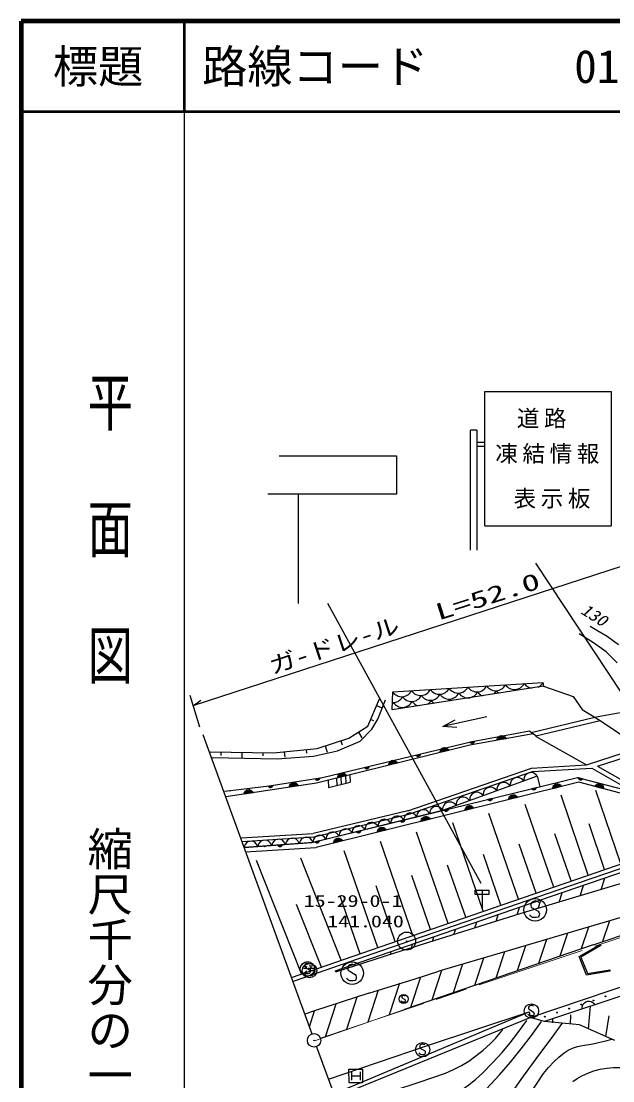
# Model space of a CAD drawing. Units: millimetres, scale not verified. Extents: x 40000 to 680000, y 20000 to 380000.
# Drawn here: x 40000 to 105405, y 262866 to 380000 of the extents above; entities that cross this region are included whole.
import ezdxf
from ezdxf.enums import TextEntityAlignment as Align

# ---------------------------------------------------------------- set-up
doc = ezdxf.new("R2010")
doc.units = ezdxf.units.MM
doc.header["$LTSCALE"] = 1000
doc.linetypes.add('CHAIN', pattern=[18.5, 12, -1.5, 3.5, -1.5])
for name, color, linetype, lineweight in [('M-BGD', 7, 'Continuous', 25), ('M-BMK', 2, 'CHAIN', 13), ('M-TTL', 2, 'Continuous', 140), ('M-TTL-BAND', 7, 'Continuous', 25), ('M-TTL-LINE', 7, 'Continuous', 50)]:
    doc.layers.add(name, color=color, linetype=linetype, lineweight=lineweight)
doc.layers.add('M-BMK-SRVR', color=3, linetype='Continuous')
doc.layers.add('M-TTL-TXT', color=7, linetype='Continuous')
doc.styles.add('@ＭＳ ゴシック', font='')
doc.styles.add('ＭＳ ゴシック', font='')
doc.styles.get('@ＭＳ ゴシック').set_extended_font_data('@MS Gothic')
doc.styles.get('ＭＳ ゴシック').set_extended_font_data('MS Gothic')

# ---------------------------------------------------------------- blocks, each defined once
blk = doc.blocks.new('BUHIN1')
at = {"color": 7, "linetype": 'Continuous', "lineweight": 25}
for radius in [746, 22.5]:
    blk.add_circle((0, 0), radius, dxfattribs=at)
blk = doc.blocks.new('BUHIN2')
at = {"color": 3, "linetype": 'Continuous', "lineweight": 25}
for radius in [995, 30]:
    blk.add_circle((0, 0), radius, dxfattribs=at)
blk = doc.blocks.new('BUHIN15')
at = {"color": 7, "linetype": 'Continuous', "lineweight": 25}
blk.add_lwpolyline([(157, -881), (257, -901), (359, -882), (480, -825), (637, -712), (743, -581), (800, -425), (785, -266), (706, -146), (646, -73), (533, -1), (421, 3), (-361, -76), (-488, -28), (-620, 69), (-698, 198), (-732, 320), (-727, 462), (-602, 621), (-369, 789), (-257, 847), (-128, 871), (8, 854), (163, 788)], dxfattribs=at)
blk.add_circle((0, 0), 1244, dxfattribs=at)
blk = doc.blocks.new('BUHIN18')
at = {"color": 7, "linetype": 'Continuous', "lineweight": 25}
for p, q in [((-106, -654), (-654, 106)), ((380, 274), (-380, -274)), ((654, -106), (106, 654))]:
    blk.add_line(p, q, dxfattribs=at)
blk.add_lwpolyline([(169, 1047), (1047, -169), (-169, -1047), (-1047, 169)], close=True, dxfattribs=at)
blk = doc.blocks.new('BUHIN19')
at = {"color": 7, "linetype": 'Continuous', "lineweight": 25}
blk.add_lwpolyline([(101, -564), (165, -577), (230, -564), (307, -528), (408, -456), (476, -372), (512, -272), (503, -170), (452, -93), (414, -47), (341, -1), (270, 2), (-231, -49), (-312, -18), (-397, 44), (-447, 127), (-468, 205), (-465, 296), (-386, 398), (-236, 505), (-164, 542), (-82, 558), (5, 546), (105, 505)], dxfattribs=at)
blk.add_circle((0, 0), 796, dxfattribs=at)
blk = doc.blocks.new('BUHIN21')
at = {"color": 7, "linetype": 'Continuous', "lineweight": 25}
blk.add_line((1170, -1622), (3, -4), dxfattribs=at)
blk.add_lwpolyline([(1778, -1183), (562, -2061), (269, -1655), (1486, -778)], close=True, dxfattribs=at)
blk = doc.blocks.new('BUHIN26')
at = {"color": 7, "linetype": 'Continuous', "lineweight": 25}
blk.add_lwpolyline([(438, 609), (543, 459), (609, 301), (660, 89), (637, -98), (576, -272), (440, -460), (295, -573), (125, -654), (-94, -676), (-265, -664), (-438, -609)], dxfattribs=at)
blk = doc.blocks.new('BUHIN27')
at = {"color": 7, "linetype": 'Continuous', "lineweight": 25}
blk.add_lwpolyline([(-586, -491), (-430, -589), (-263, -645), (-41, -678), (147, -640), (322, -569), (503, -417), (604, -257), (675, -79), (681, 146), (652, 317), (586, 491)], dxfattribs=at)
blk = doc.blocks.new('BUHIN28')
at = {"color": 7, "linetype": 'Continuous', "lineweight": 25}
blk.add_lwpolyline([(-477, -563), (-312, -630), (-145, -656), (72, -651), (244, -585), (399, -488), (547, -314), (617, -146), (654, 35), (623, 250), (569, 408), (477, 563)], dxfattribs=at)
blk = doc.blocks.new('BUHIN29')
at = {"color": 7, "linetype": 'Continuous', "lineweight": 25}
blk.add_lwpolyline([(-448, -657), (-263, -710), (-81, -719), (151, -689), (328, -599), (482, -478), (621, -274), (677, -86), (697, 112), (639, 338), (563, 501), (448, 657)], dxfattribs=at)
blk = doc.blocks.new('BUHIN141')
at = {"color": 7, "linetype": 'Continuous', "lineweight": 25}
for p, q in [((355, 322), (-260, -403)), ((-196, -424), (386, 262)), ((410, 193), (-122, -434)), ((-46, -440), (425, 115)), ((434, 28), (43, -433)), ((166, -384), (407, -100))]:
    blk.add_line(p, q, dxfattribs=at)
blk.add_lwpolyline([(323, 381), (385, 276), (422, 169), (443, 24), (418, -99), (370, -213), (270, -331), (165, -396), (49, -441), (-98, -444), (-212, -427), (-323, -381)], close=True, dxfattribs=at)
blk = doc.blocks.new('BUHIN142')
at = {"color": 7, "linetype": 'Continuous', "lineweight": 25}
for p, q in [((382, 288), (-295, -378)), ((-233, -405), (408, 226)), ((426, 156), (-161, -421)), ((-85, -434), (434, 76)), ((435, -11), (3, -435)), ((131, -397), (397, -136))]:
    blk.add_line(p, q, dxfattribs=at)
blk.add_lwpolyline([(356, 351), (409, 241), (436, 131), (444, -16), (407, -136), (350, -245), (239, -354), (129, -409), (9, -444), (-138, -434), (-249, -406), (-356, -351)], close=True, dxfattribs=at)
blk = doc.blocks.new('BUHIN144')
at = {"color": 7, "linetype": 'Continuous', "lineweight": 25}
for p, q in [((-217, -13), (-20, 217)), ((24, 220), (-213, -56)), ((-205, -96), (62, 217)), ((-82, 192), (-203, 51)), ((99, 211), (-194, -130)), ((-178, -160), (131, 201))]:
    blk.add_line(p, q, dxfattribs=at)
blk.add_lwpolyline([(-163, -190), (-193, -137), (-212, -84), (-222, -11), (-209, 50), (-185, 107), (-134, 166), (-82, 199), (-23, 221), (50, 222), (107, 213), (163, 190)], close=True, dxfattribs=at)
blk = doc.blocks.new('BUHIN145')
at = {"color": 7, "linetype": 'Continuous', "lineweight": 25}
for p, q in [((42, 217), (-217, -39)), ((-217, 5), (-2, 217)), ((-213, -78), (80, 211)), ((116, 203), (-204, -114)), ((-66, 198), (-199, 67)), ((-191, -145), (147, 189))]:
    blk.add_line(p, q, dxfattribs=at)
blk.add_lwpolyline([(-178, -176), (-204, -121), (-218, -66), (-222, 7), (-204, 67), (-175, 122), (-120, 177), (-65, 205), (-5, 222), (68, 217), (124, 204), (178, 176)], close=True, dxfattribs=at)
blk = doc.blocks.new('BUHIN175')
at = {"color": 7, "linetype": 'Continuous', "lineweight": 25}
for p, q in [((466, 113), (-420, -230)), ((-374, -279), (465, 46)), ((452, -26), (-315, -323)), ((-250, -365), (428, -102)), ((395, -182), (-169, -401)), ((-37, -417), (310, -282))]:
    blk.add_line(p, q, dxfattribs=at)
blk.add_lwpolyline([(466, 181), (470, 59), (452, -53), (401, -191), (320, -286), (224, -364), (79, -420), (-44, -427), (-168, -411), (-299, -344), (-390, -274), (-466, -181)], close=True, dxfattribs=at)
blk = doc.blocks.new('BUHIN176')
at = {"color": 7, "linetype": 'Continuous', "lineweight": 25}
for p, q in [((355, 322), (-259, -403)), ((-195, -424), (386, 263)), ((410, 194), (-122, -434)), ((-45, -440), (425, 115)), ((434, 29), (43, -433)), ((167, -384), (407, -99))]:
    blk.add_line(p, q, dxfattribs=at)
blk.add_lwpolyline([(323, 382), (385, 277), (422, 170), (443, 24), (418, -98), (371, -212), (270, -331), (166, -396), (49, -441), (-98, -444), (-211, -427), (-323, -382)], close=True, dxfattribs=at)
blk = doc.blocks.new('BUHIN177')
at = {"color": 7, "linetype": 'Continuous', "lineweight": 25}
for p, q in [((-233, -56), (210, 114)), ((188, 139), (-232, -23)), ((-226, 13), (158, 161)), ((125, 182), (-214, 52)), ((-197, 91), (85, 200)), ((19, 208), (-155, 141))]:
    blk.add_line(p, q, dxfattribs=at)
blk.add_lwpolyline([(-233, -90), (-235, -29), (-226, 27), (-200, 96), (-160, 143), (-112, 182), (-39, 210), (22, 214), (84, 205), (150, 171), (195, 137), (233, 90)], close=True, dxfattribs=at)
blk = doc.blocks.new('BUHIN178')
at = {"color": 7, "linetype": 'Continuous', "lineweight": 25}
for p, q in [((-217, -14), (-21, 216)), ((23, 220), (-213, -57)), ((-205, -96), (62, 217)), ((-83, 192), (-204, 50)), ((98, 212), (-193, -131)), ((-178, -161), (130, 201))]:
    blk.add_line(p, q, dxfattribs=at)
blk.add_lwpolyline([(-162, -190), (-193, -138), (-211, -84), (-222, -12), (-209, 50), (-185, 107), (-135, 166), (-82, 198), (-24, 221), (50, 222), (106, 213), (162, 190)], close=True, dxfattribs=at)

msp = doc.modelspace()

# ---------------------------------------------------------------- linework, layer by layer
at = {"layer": 'M-BGD'}
for p, q in [((91264, 324229), (91264, 339076)), ((91264, 339076), (105211, 339076)), ((105211, 339076), (105211, 324229)), ((89659, 321537), (89659, 334781)), ((90359, 334781), (89659, 334781)), ((90359, 334781), (90359, 321537)), ((90359, 333482), (91264, 333482)), ((91264, 332982), (90359, 332982)), ((68523, 331965), (81496, 331965)), ((81496, 331965), (81496, 327710)), ((81496, 327710), (67278, 327710)), ((70636, 327710), (70636, 315619)), ((91264, 324229), (105211, 324229)), ((59013, 304350), (109316, 320740)), ((116354, 290628), (96904, 320103)), ((90863, 284660), (73883, 315619)), ((103638, 312658), (102915, 313074)), ((103253, 311292), (101673, 312292)), ((104769, 311996), (103638, 312658)), ((106029, 311078), (104769, 311996)), ((104663, 310288), (103253, 311292)), ((105901, 309071), (104663, 310288)), ((81080, 305855), (97687, 306915)), ((97687, 306915), (97749, 306478)), ((97749, 306478), (81018, 303892)), ((81018, 303892), (81080, 305855)), ((97740, 306493), (101004, 305335)), ((59744, 301974), (58692, 305448)), ((59014, 304335), (59870, 304926)), ((78319, 302054), (79596, 305107)), ((79427, 302859), (80286, 304973)), ((101004, 305335), (102035, 303924)), ((79277, 304344), (79812, 304120)), ((102035, 303924), (104024, 302697)), ((103390, 303060), (106638, 303642)), ((78638, 302817), (78936, 302693)), ((78766, 301723), (79427, 302859)), ((91477, 303119), (86600, 302022)), ((96366, 301381), (103424, 303068)), ((96880, 300990), (104008, 302693)), ((104008, 302693), (108945, 299353)), ((60068, 301165), (72149, 268048)), ((76231, 300745), (78319, 302054)), ((77275, 301400), (77665, 300778)), ((77485, 300428), (78766, 301723)), ((96593, 301222), (89617, 299972)), ((89859, 300375), (96189, 301544)), ((96189, 301544), (96593, 301222)), ((96880, 300990), (96366, 301381)), ((89617, 299972), (72641, 295778)), ((72710, 299593), (76231, 300745)), ((73327, 296383), (89859, 300375)), ((73591, 299881), (73819, 299184)), ((74987, 299357), (77485, 300428)), ((75351, 300457), (75501, 299998)), ((90104, 300388), (89637, 300302)), ((89655, 300274), (90097, 300355)), ((90084, 300321), (89680, 300247)), ((89708, 300220), (90066, 300286)), ((90042, 300250), (89744, 300195)), ((89808, 300175), (89991, 300209)), ((92626, 300574), (93561, 300742)), ((93526, 300799), (92640, 300640)), ((92666, 300709), (93475, 300854)), ((93420, 300907), (92704, 300779)), ((92752, 300851), (93347, 300958)), ((93221, 300998), (92854, 300933)), ((96856, 300955), (102494, 297793)), ((60902, 299250), (67881, 299125)), ((62065, 299229), (62058, 298830)), ((64391, 299187), (64380, 298564)), ((66718, 299146), (66712, 298797)), ((67881, 299125), (72710, 299593)), ((68310, 298446), (72300, 298736)), ((69088, 299242), (69146, 298642)), ((71503, 299476), (71542, 299075)), ((72300, 298736), (74987, 299357)), ((102490, 297793), (108419, 299709)), ((103695, 297657), (108945, 299353)), ((61122, 298604), (68310, 298446)), ((96432, 297444), (102490, 297793)), ((103695, 297657), (109599, 294275)), ((67399, 295456), (73327, 296383)), ((72131, 289215), (101497, 296409)), ((75355, 296449), (75382, 295627)), ((75851, 296571), (75878, 295748)), ((76347, 296694), (76374, 295868)), ((82760, 292726), (96432, 297444)), ((82872, 292342), (96510, 297048)), ((97057, 296528), (86595, 292738)), ((96510, 297048), (103091, 297427)), ((97057, 296528), (97322, 295386)), ((101497, 296409), (119589, 291645)), ((103091, 297427), (107737, 294766)), ((62520, 294891), (67399, 295456)), ((72641, 295778), (62641, 294246)), ((101659, 295868), (72605, 288666)), ((73930, 296097), (73957, 295280)), ((73957, 295280), (76374, 295868)), ((74859, 296326), (74886, 295506)), ((119548, 291195), (101659, 295868)), ((102689, 285601), (99705, 294448)), ((106282, 286838), (103542, 294963)), ((98869, 284287), (95710, 293425)), ((86595, 292738), (72269, 289200)), ((82760, 292726), (72292, 290218)), ((72351, 289821), (82872, 292342)), ((94978, 282949), (91710, 292401)), ((91087, 281610), (87711, 291376)), ((104486, 286219), (102785, 291263)), ((64328, 289735), (72292, 290218)), ((64387, 289338), (72351, 289821)), ((83305, 278933), (79711, 289328)), ((87196, 280272), (83711, 290352)), ((100814, 284957), (99011, 290174)), ((64635, 288661), (72131, 289215)), ((72269, 289200), (64639, 288649)), ((72575, 288627), (64804, 288129)), ((68856, 288942), (68382, 288907)), ((68397, 288877), (68846, 288910)), ((68829, 288877), (68419, 288847)), ((68444, 288817), (68807, 288844)), ((68779, 288811), (68478, 288789)), ((68538, 288762), (68724, 288775)), ((79414, 277594), (75711, 288304)), ((96923, 283618), (95055, 289022)), ((70991, 274680), (66007, 287237)), ((75380, 276198), (70898, 287487)), ((79686, 277688), (109051, 287790)), ((93032, 282280), (91100, 287869)), ((109211, 287316), (102862, 285174)), ((89141, 280941), (87144, 286717)), ((110737, 285978), (95143, 281332)), ((106979, 286121), (98608, 283240)), ((102862, 285174), (79849, 277216)), ((85250, 279602), (83189, 285565)), ((104116, 284005), (104523, 285276)), ((81359, 278264), (79234, 284413)), ((99473, 282622), (99803, 283651)), ((101794, 283313), (102163, 284463)), ((73185, 275439), (70440, 282355)), ((77470, 276921), (75278, 283260)), ((98608, 283240), (87683, 279464)), ((97152, 281930), (97442, 282837)), ((95143, 281332), (81255, 276969)), ((92493, 280499), (92719, 281204)), ((94828, 281233), (95081, 282020)), ((110559, 282191), (102048, 279675)), ((90159, 279766), (90358, 280388)), ((103251, 277901), (111076, 280569)), ((105021, 280554), (104283, 278253)), ((87683, 279464), (74689, 274989)), ((87824, 279032), (87997, 279572)), ((102048, 279675), (94212, 277352)), ((100381, 279181), (99566, 276638)), ((102701, 279868), (101925, 277447)), ((69882, 274296), (79686, 277688)), ((103251, 277901), (82386, 270750)), ((83154, 277565), (83276, 277946)), ((85489, 278299), (85636, 278759)), ((95741, 277805), (94848, 275021)), ((98061, 278493), (97207, 275830)), ((101687, 276597), (104006, 277936)), ((104081, 277806), (101874, 276532)), ((104006, 277936), (104081, 277806)), ((79849, 277216), (70053, 273826)), ((81255, 276969), (74754, 274860)), ((80818, 276827), (80916, 277133)), ((94212, 277352), (86186, 274984)), ((93421, 277119), (92490, 274213)), ((96266, 269883), (117955, 277194)), ((102497, 274554), (101687, 276597)), ((101874, 276532), (102592, 274721)), ((71227, 275322), (71527, 275290)), ((71351, 275562), (71587, 275466)), ((71715, 275322), (72451, 275322)), ((71839, 275590), (72243, 275622)), ((88783, 275750), (87772, 272596)), ((91102, 276434), (90131, 273404)), ((117310, 275901), (97859, 269419)), ((71383, 274586), (71559, 275074)), ((78451, 272555), (83541, 274152)), ((84130, 274337), (83054, 270979)), ((83541, 274152), (86186, 274984)), ((86466, 275072), (85413, 271787)), ((105086, 274980), (102497, 274554)), ((102592, 274721), (105061, 275128)), ((105061, 275128), (105086, 274980)), ((81812, 273655), (80693, 270163)), ((78451, 272555), (72429, 270585)), ((77120, 272120), (75969, 268526)), ((79466, 272888), (78331, 269344)), ((72429, 270585), (71358, 270216)), ((71866, 268827), (72429, 270585)), ((74775, 271352), (73607, 267707)), ((102701, 268613), (102943, 271113)), ((74578, 261439), (96157, 270474)), ((74715, 261062), (96266, 269883)), ((84800, 266737), (96157, 270474)), ((96157, 270474), (96266, 269883)), ((97859, 269419), (96266, 269883)), ((101728, 269039), (97859, 269419)), ((98774, 269283), (98769, 269723)), ((100744, 269120), (100749, 270168)), ((104648, 267762), (105019, 270034)), ((105621, 267336), (101728, 269039)), ((72664, 266640), (83127, 238033)), ((73991, 263046), (84800, 266737))]:
    msp.add_line(p, q, dxfattribs=at)
for points in [[(88158, 301930), (86600, 302022), (87970, 302768)], [(72055, 275590), (71895, 275042), (72451, 275042), (72455, 274926), (72431, 274830), (72395, 274774), (72327, 274666), (72251, 274578), (72151, 274490), (72031, 274454), (71895, 274430)], [(82432, 272236), (82404, 272266), (82367, 272284), (82314, 272294), (82237, 272294), (82172, 272276), (82117, 272239), (82084, 272184), (82082, 272126), (82084, 272089), (82104, 272039), (82139, 272011), (82412, 271854), (82442, 271809), (82462, 271746), (82457, 271686), (82439, 271639), (82404, 271594), (82327, 271571), (82212, 271571), (82162, 271579), (82114, 271601), (82074, 271639), (82039, 271696)], [(76873, 255155), (77523, 256076), (78223, 256963), (78712, 257491), (79245, 257976), (79770, 258377), (80336, 258732), (80961, 259044), (81619, 259305), (84042, 259977), (86436, 260703), (87235, 261046), (88008, 261443), (88758, 261899), (89476, 262406), (90250, 263037), (90985, 263714), (92094, 264839), (93166, 266013), (94059, 267075), (94904, 268174), (95399, 268851), (95894, 269540)], [(77703, 252882), (79134, 253978), (80613, 255034), (81798, 255814), (83017, 256544), (83867, 256986), (84742, 257374), (86097, 257909), (87439, 258504), (88056, 258850), (88640, 259246), (89303, 259791), (89938, 260391), (91420, 261936), (92860, 263524), (94085, 264933), (95271, 266390), (96410, 267885), (97530, 269408)], [(75652, 258498), (76661, 259313), (77710, 260082), (78435, 260543), (79189, 260951), (80124, 261374), (81094, 261747), (84010, 262700), (86910, 263711), (87796, 264106), (88662, 264559), (89470, 265056), (90254, 265610), (91068, 266261), (91852, 266965), (92419, 267544), (92947, 268169), (93126, 268408), (93298, 268652)], [(78695, 250167), (79713, 250995), (80772, 251779), (81734, 252410), (82736, 252994), (83608, 253438), (84503, 253826), (86038, 254415), (87554, 255062), (88180, 255410), (88774, 255810), (89769, 256599), (90727, 257437), (91553, 258220), (92335, 259042), (93091, 259958), (93806, 260920), (95539, 263394), (97320, 265831), (98584, 267507), (99820, 269207)], [(95651, 260461), (97745, 263657), (98308, 264346), (98919, 264999), (99451, 265497), (100022, 265949), (100477, 266239), (100964, 266479), (101506, 266662), (102069, 266787), (103203, 266966), (104319, 267204), (104798, 267338), (105285, 267483)], [(100990, 262808), (101462, 263140), (101978, 263428), (102640, 263723), (103319, 263960), (104022, 264144), (104752, 264273), (105479, 264344), (106206, 264355), (107071, 264290), (107931, 264165), (110267, 263683), (112613, 263260), (113860, 263122), (115116, 263043), (117444, 262941), (119766, 262779)]]:
    msp.add_lwpolyline(points, dxfattribs=at)
for points in [[(90110, 300421), (90101, 300361), (90082, 300308), (90044, 300245), (89995, 300206), (89941, 300177), (89865, 300162), (89804, 300170), (89744, 300190), (89686, 300235), (89648, 300277), (89619, 300331)], [(92613, 300509), (92632, 300629), (92671, 300735), (92748, 300860), (92845, 300939), (92954, 300996), (93107, 301024), (93229, 301008), (93348, 300968), (93463, 300877), (93540, 300792), (93597, 300685)], [(68866, 288974), (68850, 288915), (68825, 288864), (68781, 288806), (68728, 288772), (68671, 288749), (68594, 288743), (68534, 288758), (68477, 288783), (68424, 288835), (68390, 288881), (68368, 288937)]]:
    msp.add_lwpolyline(points, close=True, dxfattribs=at)
for centre, radius in [((71871, 275042), 796), ((82277, 271914), 498), ((103261, 271746), 49.7), ((104602, 272193), 49.7), ((100577, 270852), 49.7), ((101919, 271299), 49.7), ((97894, 269958), 49.7), ((99236, 270405), 49.7)]:
    msp.add_circle(centre, radius, dxfattribs=at)
for centre, radius, start, end in [((96610, 307463), 1209, 297.14157, 333.00945), ((82079, 306536), 1209, 214.29044, 333.00945), ((84155, 306669), 1209, 214.29044, 333.00945), ((86231, 306801), 1209, 214.29044, 333.00945), ((87306, 306276), 1209, 214.29044, 333.00945), ((88307, 306933), 1209, 214.29044, 333.00945), ((89382, 306408), 1209, 214.29044, 278.07294), ((90382, 307066), 1209, 214.29044, 333.00945), ((89382, 306408), 1209, 279.49956, 333.00945), ((91458, 306541), 1209, 214.29044, 246.55157), ((92458, 307198), 1209, 214.29044, 333.00945), ((91458, 306541), 1209, 311.02092, 333.00945), ((93534, 306673), 1209, 214.29044, 232.56049), ((94534, 307331), 1209, 214.29044, 333.00945), ((93534, 306673), 1209, 325.01202, 333.00945), ((95610, 306805), 1209, 214.29044, 221.31798), ((96610, 307463), 1209, 214.29044, 260.43092), ((80079, 305221), 1209, 322.43211, 333.00945), ((81079, 305878), 1209, 268.28706, 333.00945), ((82154, 305353), 1209, 214.29044, 333.00945), ((83155, 306011), 1209, 214.29044, 333.00945), ((84230, 305486), 1209, 214.29044, 252.51015), ((85230, 306143), 1209, 214.29044, 333.00945), ((84230, 305486), 1209, 305.06235, 333.00945), ((86306, 305618), 1209, 214.29044, 236.74126), ((86306, 305618), 1209, 320.83124, 333.00945), ((88382, 305750), 1209, 214.29044, 224.84164), ((63088, 294963), 49.7, 194.18834, 359.01352), ((66898, 288797), 49.7, 145.07856, 43.37322)]:
    msp.add_arc(centre, radius, start, end, dxfattribs=at)
at = {"layer": 'M-BMK'}
for p, q in [((73090, 267579), (135822, 288620)), ((82386, 270750), (72425, 267297))]:
    msp.add_line(p, q, dxfattribs=at)
at = {"layer": 'M-TTL'}
for p, q in [((40000, 380000), (40000, 20000)), ((680000, 380000), (40000, 380000))]:
    msp.add_line(p, q, dxfattribs=at)
at = {"layer": 'M-TTL-BAND'}
msp.add_line((58000, 370000), (58000, 20000), dxfattribs=at)
at = {"layer": 'M-TTL-LINE'}
for p, q in [((58000, 380000), (58000, 370000)), ((40000, 370000), (680000, 370000))]:
    msp.add_line(p, q, dxfattribs=at)

# ---------------------------------------------------------------- block references
at = {"layer": 'M-BGD', "rotation": 144.19029}
for name, p in [('BUHIN141', (86788, 299273)), ('BUHIN144', (83872, 298929)), ('BUHIN144', (78207, 297561)), ('BUHIN141', (81129, 297875)), ('BUHIN145', (72750, 296293)), ('BUHIN141', (75470, 296477)), ('BUHIN29', (94815, 295716)), ('BUHIN29', (96309, 296257)), ('BUHIN177', (101839, 296319)), ('BUHIN142', (65141, 294629)), ('BUHIN145', (67568, 295482)), ('BUHIN142', (70141, 295395)), ('BUHIN29', (91826, 294633)), ('BUHIN29', (93320, 295174)), ('BUHIN178', (96679, 295229)), ('BUHIN176', (99238, 295268)), ('BUHIN175', (103895, 295284)), ('BUHIN29', (88837, 293550)), ('BUHIN29', (90331, 294091)), ('BUHIN178', (91834, 294042)), ('BUHIN176', (94396, 294067)), ('BUHIN28', (84446, 292207)), ('BUHIN28', (85879, 292561)), ('BUHIN29', (87342, 293009)), ('BUHIN178', (86988, 292855)), ('BUHIN176', (89553, 292867)), ('BUHIN28', (78716, 290792)), ('BUHIN28', (80148, 291146)), ('BUHIN28', (81581, 291500)), ('BUHIN178', (82143, 291668)), ('BUHIN28', (83013, 291853)), ('BUHIN176', (84711, 291667)), ('BUHIN28', (74418, 289731)), ('BUHIN28', (75850, 290085)), ('BUHIN28', (77283, 290438)), ('BUHIN178', (77297, 290481)), ('BUHIN176', (79869, 290467)), ('BUHIN27', (65402, 288704)), ('BUHIN27', (66928, 288814)), ('BUHIN27', (68454, 288925)), ('BUHIN27', (69980, 289035)), ('BUHIN27', (71506, 289145)), ('BUHIN28', (72985, 289377)), ('BUHIN178', (72717, 289359)), ('BUHIN176', (75026, 289266)), ('BUHIN21', (90950, 281950)), ('BUHIN15', (96821, 281759)), ('BUHIN15', (76586, 274768)), ('BUHIN19', (71650, 275242)), ('BUHIN26', (102722, 271040)), ('BUHIN19', (96402, 270584)), ('BUHIN1', (72381, 267334)), ('BUHIN19', (84381, 266299)), ('BUHIN18', (76990, 263405))]:
    msp.add_blockref(name, p, dxfattribs=at)
at = {"layer": 'M-BMK-SRVR', "rotation": 144.19029}
msp.add_blockref('BUHIN2', (82615, 278306), dxfattribs=at)

# ---------------------------------------------------------------- texts
at = {"layer": 'M-BGD', "style": 'ＭＳ ゴシック'}
for s, rotation, width, p in [('L=52.0', 17.6, 1.6, (86297, 313211)), ('ガ-ドレ-ル', 18.2, 1.2, (67937, 307271))]:
    msp.add_text(s, height=1833, rotation=rotation, dxfattribs=dict(at, width=width)).set_placement(p, align=Align.BOTTOM_LEFT)
at = {"layer": 'M-BGD', "style": 'ＭＳ ゴシック', "oblique": 15, "width": 1.1}
msp.add_text('130', height=1320, rotation=327.7, dxfattribs=at).set_placement((101527, 314262), align=Align.BOTTOM_LEFT)
at = {"layer": 'M-BGD', "char_height": 1833, "attachment_point": 7, "style": 'ＭＳ ゴシック'}
for s, insert in [('\\T1.2;道路', (94787, 334982)), ('\\T1.2;凍結情報', (92415, 331075)), ('\\T1.2;表示板', (94438, 326121))]:
    msp.add_mtext(s, dxfattribs=dict(at, insert=insert))
at = {"layer": 'M-BMK-SRVR', "style": 'ＭＳ ゴシック', "width": 1.35}
for s, p in [('15-29-0-1', (71235, 281696)), ('141.040', (73818, 279435))]:
    msp.add_text(s, height=1320, dxfattribs=at).set_placement(p, align=Align.BOTTOM_LEFT)
at = {"layer": 'M-TTL-BAND', "style": '@ＭＳ ゴシック', "width": 1.4}
msp.add_text('平  面  図', height=3666, rotation=270, dxfattribs=at).set_placement((49777, 306475), align=Align.MIDDLE_RIGHT)
at = {"layer": 'M-TTL-BAND', "style": '@ＭＳ ゴシック'}
msp.add_text('縮尺千分の一', height=3666, rotation=270, dxfattribs=at).set_placement((49777, 261030), align=Align.MIDDLE_RIGHT)
at = {"layer": 'M-TTL-TXT', "style": 'ＭＳ ゴシック'}
msp.add_text('標題', height=3666, dxfattribs=at).set_placement((48500, 375000), align=Align.MIDDLE_CENTER)
for s, p in [('路線コード', (60000, 375000)), ('015', (101142, 375000))]:
    msp.add_text(s, height=3666, dxfattribs=at).set_placement(p, align=Align.MIDDLE_LEFT)

doc.saveas('drawing.dxf')
